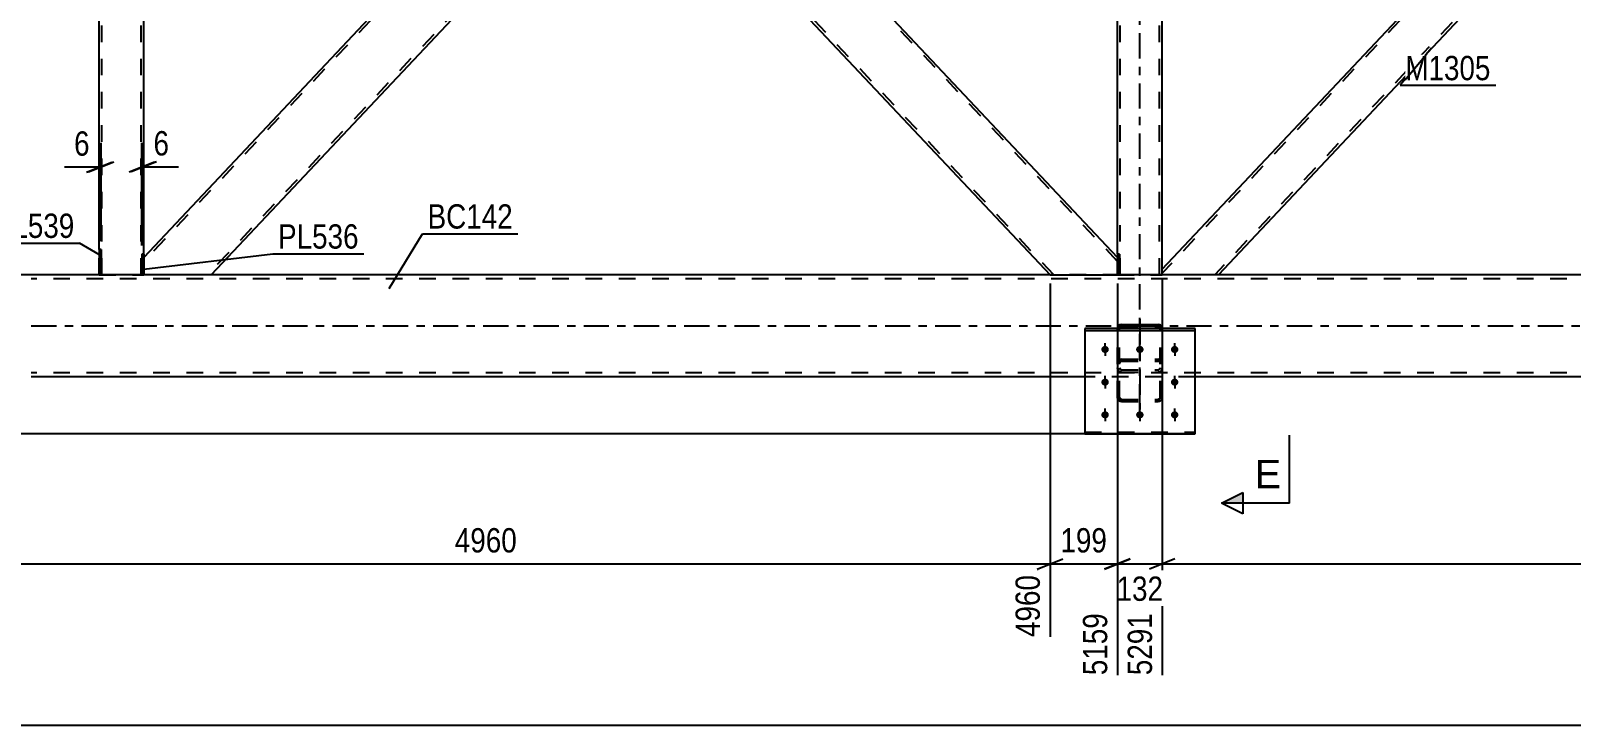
# Model space of a CAD drawing. Header units: millimetres. Extents: x -82 to 1107, y -663 to 178.
# Drawn here: x 12.9 to 194.4, y -174.7 to -92.8 of the extents above; entities that cross this region are included whole.
import ezdxf

# ---------------------------------------------------------------- set-up
doc = ezdxf.new("R2010")
doc.units = ezdxf.units.MM
doc.linetypes.add('DXK_LINE_DOT2', pattern=[3.9198, 1.9599, -1.9599])
doc.linetypes.add('DXK_LINE_DOT3', pattern=[5.9187, 2.979, -0.9799, 0.9799, -0.9799])
doc.styles.add('Arial', font='ARIAL.TTF', dxfattribs={"height": 0.2})
doc.styles.add('Arial Narrow', font='ARIALN.TTF', dxfattribs={"height": 0.2})

# ---------------------------------------------------------------- blocks, each defined once
blk = doc.blocks.new('Bolt-348431369-1457 - 1390')
at = {"color": 1, "linetype": 'DXK_LINE_DOT2'}
for p, q in [((139.45, -130.78), (139.45, -129.64)), ((143.55, -130.78), (143.55, -129.64)), ((147.65, -130.78), (147.65, -129.64)), ((139.45, -134.63), (139.45, -133.5)), ((147.65, -134.63), (147.65, -133.5)), ((139.45, -138.48), (139.45, -137.35)), ((143.55, -138.48), (143.55, -137.35)), ((147.65, -138.48), (147.65, -137.35))]:
    blk.add_line(p, q, dxfattribs=at)
blk = doc.blocks.new('Part-348431369-1518 - 1390')
at = {"color": 2, "linetype": 'Continuous'}
for p, q in [((141.14, -119.14), (140.9, -119.14)), ((140.9, -119.14), (140.9, -121.6)), ((141.14, -119.14), (141.14, -121.6)), ((141.14, -121.6), (140.9, -121.6))]:
    blk.add_line(p, q, dxfattribs=at)
blk = doc.blocks.new('Part-348431369-1519 - 1390')
at = {"color": 7, "linetype": 'DXK_LINE_DOT2'}
for p, q in [((140.9, -121.6), (140.9, -119.14)), ((141.14, -119.14), (140.9, -119.14)), ((141.14, -121.6), (141.14, -119.14)), ((141.14, -121.6), (140.9, -121.6))]:
    blk.add_line(p, q, dxfattribs=at)
blk = doc.blocks.new('Part-348431369-1545 - 1390')
at = {"color": 7, "linetype": 'DXK_LINE_DOT2'}
for p, q in [((20.9, -121.6), (20.9, -118.62)), ((21.14, -118.62), (20.9, -118.62)), ((21.14, -121.6), (21.14, -118.62)), ((21.14, -121.6), (20.9, -121.6))]:
    blk.add_line(p, q, dxfattribs=at)
blk = doc.blocks.new('Part-348431369-1544 - 1390')
at = {"color": 2, "linetype": 'Continuous'}
for p, q in [((21.14, -118.62), (20.9, -118.62)), ((20.9, -118.62), (20.9, -121.6)), ((21.14, -118.62), (21.14, -121.6)), ((21.14, -121.6), (20.9, -121.6))]:
    blk.add_line(p, q, dxfattribs=at)
blk = doc.blocks.new('Part-348431369-1497 - 1390')
at = {"color": 2, "linetype": 'Continuous'}
for p, q in [((20.9, -121.6), (12.9, -121.6)), ((25.94, -121.6), (21.14, -121.6)), ((132.98, -121.6), (34.1, -121.6)), ((865.94, -121.6), (141.14, -121.6)), ((137.05, -133.6), (12.9, -133.6)), ((377.05, -133.6), (150.05, -133.6))]:
    blk.add_line(p, q, dxfattribs=at)
at = {"color": 7, "linetype": 'DXK_LINE_DOT2'}
for p, q in [((21.14, -121.6), (20.9, -121.6)), ((34.1, -121.6), (25.94, -121.6)), ((141.14, -121.6), (132.98, -121.6)), ((942.54, -122.08), (12.9, -122.08)), ((942.54, -133.12), (12.9, -133.12)), ((150.05, -133.6), (137.05, -133.6))]:
    blk.add_line(p, q, dxfattribs=at)
at = {"color": 7, "linetype": 'DXK_LINE_DOT3'}
blk.add_line((12.9, -127.6), (942.54, -127.6), dxfattribs=at)
blk = doc.blocks.new('Part-348431369-1550 - 1390')
at = {"color": 2, "linetype": 'Continuous'}
for p, q in [((26.18, -119.14), (25.94, -119.14)), ((25.94, -119.14), (25.94, -121.6)), ((26.18, -119.14), (26.18, -121.6)), ((26.18, -121.6), (25.94, -121.6))]:
    blk.add_line(p, q, dxfattribs=at)
blk = doc.blocks.new('Part-348431369-1553 - 1390')
at = {"color": 7, "linetype": 'DXK_LINE_DOT2'}
for p, q in [((25.94, -121.6), (25.94, -119.14)), ((26.18, -119.14), (25.94, -119.14)), ((26.18, -121.6), (26.18, -119.14)), ((26.18, -121.6), (25.94, -121.6))]:
    blk.add_line(p, q, dxfattribs=at)
blk = doc.blocks.new('Part-348431369-1607 - 1390')
at = {"color": 7, "linetype": 'DXK_LINE_DOT3'}
blk.add_line((143.55, -137.44), (143.55, -126.82), dxfattribs=at)
at = {"color": 7, "linetype": 'DXK_LINE_DOT2'}
for p, q in [((140.95, -127.75), (140.91, -127.94)), ((140.91, -136.05), (140.91, -127.94)), ((141.15, -127.94), (141.17, -127.84)), ((141.15, -136.05), (141.15, -127.94)), ((141.17, -127.84), (141.22, -127.76)), ((141.39, -127.43), (141.21, -127.47)), ((141.22, -127.76), (141.3, -127.71)), ((141.3, -127.71), (141.39, -127.69)), ((141.39, -127.43), (145.71, -127.43)), ((141.39, -127.69), (145.71, -127.69)), ((145.89, -127.47), (145.71, -127.43)), ((145.71, -127.69), (145.8, -127.71)), ((145.8, -127.71), (145.88, -127.76)), ((145.88, -127.76), (145.93, -127.84)), ((145.93, -127.84), (145.95, -127.94)), ((145.95, -136.05), (145.95, -127.94)), ((146.19, -127.94), (146.15, -127.75)), ((146.19, -136.05), (146.19, -127.94)), ((140.91, -131.99), (140.95, -131.81)), ((140.95, -131.81), (141.05, -131.67)), ((141.05, -131.67), (141.21, -131.57)), ((141.17, -131.9), (141.15, -131.99)), ((141.22, -131.83), (141.17, -131.9)), ((141.21, -131.57), (141.39, -131.54)), ((141.3, -131.78), (141.22, -131.83)), ((141.39, -131.76), (141.3, -131.78)), ((141.39, -131.54), (145.71, -131.54)), ((141.39, -131.76), (145.71, -131.76)), ((145.71, -131.54), (145.89, -131.57)), ((145.8, -131.78), (145.71, -131.76)), ((145.88, -131.83), (145.8, -131.78)), ((145.93, -131.9), (145.88, -131.83)), ((145.89, -131.57), (146.05, -131.67)), ((145.95, -131.99), (145.93, -131.9)), ((146.05, -131.67), (146.15, -131.81)), ((146.15, -131.81), (146.19, -131.99)), ((140.91, -132.54), (140.95, -132.73)), ((141.17, -132.64), (141.15, -132.54)), ((141.22, -132.72), (141.17, -132.64)), ((141.21, -133.01), (141.39, -133.05)), ((141.3, -132.78), (141.22, -132.72)), ((141.39, -132.79), (141.3, -132.78)), ((141.39, -132.79), (145.71, -132.79)), ((141.39, -133.05), (145.71, -133.05)), ((145.8, -132.78), (145.71, -132.79)), ((145.71, -133.05), (145.89, -133.01)), ((145.88, -132.72), (145.8, -132.78)), ((145.93, -132.64), (145.88, -132.72)), ((145.95, -132.54), (145.93, -132.64)), ((146.15, -132.73), (146.19, -132.54)), ((140.95, -136.22), (140.91, -136.05)), ((141.15, -136.05), (141.17, -136.13)), ((141.17, -136.13), (141.22, -136.21)), ((145.88, -136.21), (145.93, -136.13)), ((145.93, -136.13), (145.95, -136.05)), ((146.19, -136.05), (146.15, -136.22)), ((141.05, -136.36), (140.95, -136.22)), ((141.21, -136.46), (141.05, -136.36)), ((141.39, -136.5), (141.21, -136.46)), ((141.22, -136.21), (141.3, -136.25)), ((141.3, -136.25), (141.39, -136.27)), ((141.39, -136.27), (145.71, -136.27)), ((141.39, -136.5), (145.71, -136.5)), ((145.71, -136.27), (145.8, -136.25)), ((145.89, -136.46), (145.71, -136.5)), ((145.8, -136.25), (145.88, -136.21)), ((146.05, -136.36), (145.89, -136.46)), ((146.15, -136.22), (146.05, -136.36))]:
    blk.add_line(p, q, dxfattribs=at)
for centre, start, end in [((141.41, -127.92), 114.32, 159.2417), ((145.69, -127.92), 20.7583, 65.68), ((141.41, -132.56), 200.7583, 245.68), ((145.69, -132.56), 294.32, 339.2417)]:
    blk.add_arc(centre, 0.496, start, end, dxfattribs=at)
blk = doc.blocks.new('Part-348431369-1609 - 1390')
at = {"color": 7, "linetype": 'DXK_LINE_DOT2'}
for p, q in [((150.05, -127.91), (137.05, -127.91)), ((137.05, -127.91), (137.05, -140.34)), ((137.05, -128.13), (150.05, -128.13)), ((150.05, -140.34), (150.05, -127.91)), ((137.05, -140.12), (150.05, -140.12))]:
    blk.add_line(p, q, dxfattribs=at)
at = {"color": 2, "linetype": 'Continuous'}
blk.add_line((150.05, -140.34), (137.05, -140.34), dxfattribs=at)
blk = doc.blocks.new('Part-348431369-1722 - 1390')
at = {"color": 2, "linetype": 'Continuous'}
for p, q in [((83.54, -69.05), (88.48, -63.8)), ((140.9, -119.54), (88.48, -63.8)), ((83.54, -69.05), (132.96, -121.6)), ((132.98, -121.6), (140.9, -121.6))]:
    blk.add_line(p, q, dxfattribs=at)
at = {"color": 7, "linetype": 'DXK_LINE_DOT2'}
for p, q in [((140.9, -120.01), (88.26, -64.03)), ((83.76, -68.82), (83.78, -68.8)), ((133.4, -121.6), (83.76, -68.82)), ((140.9, -121.6), (140.9, -119.54)), ((132.96, -121.6), (132.98, -121.6)), ((132.98, -121.6), (132.96, -121.6))]:
    blk.add_line(p, q, dxfattribs=at)
blk = doc.blocks.new('Part-348431369-1840 - 1390')
at = {"color": 7, "linetype": 'DXK_LINE_DOT2'}
for p, q in [((133.4, -6), (26.18, -120.01)), ((132.98, -6), (132.96, -6)), ((133.83, -6), (140.9, -6)), ((140.9, -6), (137.05, -6)), ((140.9, -6), (140.9, -8.06)), ((140.9, -7.6), (33.69, -121.6)), ((83.54, -58.55), (78.6, -63.8)), ((88.48, -63.8), (83.54, -69.05)), ((26.18, -121.6), (26.18, -119.54)), ((26.18, -119.54), (26.18, -119.54)), ((26.18, -121.6), (26.18, -121.6)), ((26.18, -121.6), (26.18, -121.6)), ((33.58, -121.6), (33.25, -121.6)), ((33.87, -121.6), (33.69, -121.6)), ((34.1, -121.6), (34.12, -121.6)), ((34.12, -121.6), (34.1, -121.6))]:
    blk.add_line(p, q, dxfattribs=at)
at = {"color": 2, "linetype": 'Continuous'}
for p, q in [((132.96, -6), (83.54, -58.55)), ((137.05, -6), (132.98, -6)), ((140.9, -8.06), (88.48, -63.8)), ((78.6, -63.8), (26.18, -119.54)), ((83.54, -69.05), (34.12, -121.6)), ((33.25, -121.6), (26.18, -121.6)), ((33.87, -121.6), (33.25, -121.6)), ((34.1, -121.6), (33.87, -121.6))]:
    blk.add_line(p, q, dxfattribs=at)
blk = doc.blocks.new('Part-348431369-1866 - 1390')
at = {"color": 7, "linetype": 'DXK_LINE_DOT3'}
blk.add_line((143.55, -126.82), (143.55, -137.44), dxfattribs=at)
at = {"color": 7, "linetype": 'DXK_LINE_DOT2'}
for p, q in [((140.91, -127.94), (140.92, -127.91)), ((140.91, -136.05), (140.91, -127.94)), ((141.17, -127.84), (141.15, -127.94)), ((141.15, -136.05), (141.15, -127.94)), ((141.22, -127.76), (141.17, -127.84)), ((141.3, -127.71), (141.22, -127.76)), ((141.39, -127.69), (141.3, -127.71)), ((141.39, -127.69), (145.71, -127.69)), ((145.8, -127.71), (145.71, -127.69)), ((145.88, -127.76), (145.8, -127.71)), ((145.93, -127.84), (145.88, -127.76)), ((145.95, -127.94), (145.93, -127.84)), ((145.95, -136.05), (145.95, -127.94)), ((146.18, -127.91), (146.19, -127.94)), ((146.19, -136.05), (146.19, -127.94)), ((140.95, -131.81), (140.91, -131.99)), ((141.05, -131.67), (140.95, -131.81)), ((141.21, -131.57), (141.05, -131.67)), ((141.15, -131.99), (141.17, -131.9)), ((141.17, -131.9), (141.22, -131.83)), ((141.39, -131.53), (141.21, -131.57)), ((141.22, -131.83), (141.3, -131.78)), ((141.3, -131.78), (141.39, -131.76)), ((141.39, -131.53), (145.71, -131.53)), ((141.39, -131.76), (145.71, -131.76)), ((145.89, -131.57), (145.71, -131.53)), ((145.71, -131.76), (145.8, -131.78)), ((145.8, -131.78), (145.88, -131.83)), ((145.88, -131.83), (145.93, -131.9)), ((146.05, -131.67), (145.89, -131.57)), ((145.93, -131.9), (145.95, -131.99)), ((146.15, -131.81), (146.05, -131.67)), ((146.19, -131.99), (146.15, -131.81)), ((140.95, -132.73), (140.91, -132.54)), ((141.15, -132.54), (141.17, -132.64)), ((141.17, -132.64), (141.22, -132.72)), ((141.39, -133.05), (141.21, -133.01)), ((141.22, -132.72), (141.3, -132.77)), ((141.3, -132.77), (141.39, -132.79)), ((141.39, -132.79), (145.71, -132.79)), ((141.39, -133.05), (145.71, -133.05)), ((145.71, -132.79), (145.8, -132.77)), ((145.89, -133.01), (145.71, -133.05)), ((145.8, -132.77), (145.88, -132.72)), ((145.88, -132.72), (145.93, -132.64)), ((145.93, -132.64), (145.95, -132.54)), ((146.19, -132.54), (146.15, -132.73)), ((140.91, -136.05), (140.95, -136.22)), ((141.17, -136.13), (141.15, -136.05)), ((141.22, -136.2), (141.17, -136.13)), ((145.93, -136.13), (145.88, -136.2)), ((145.95, -136.05), (145.93, -136.13)), ((146.15, -136.22), (146.19, -136.05)), ((140.95, -136.22), (141.05, -136.36)), ((141.05, -136.36), (141.21, -136.46)), ((141.21, -136.46), (141.39, -136.5)), ((141.3, -136.25), (141.22, -136.2)), ((141.39, -136.27), (141.3, -136.25)), ((141.39, -136.27), (145.71, -136.27)), ((141.39, -136.5), (145.71, -136.5)), ((145.8, -136.25), (145.71, -136.27)), ((145.71, -136.5), (145.89, -136.46)), ((145.88, -136.2), (145.8, -136.25)), ((145.89, -136.46), (146.05, -136.36)), ((146.05, -136.36), (146.15, -136.22))]:
    blk.add_line(p, q, dxfattribs=at)
at = {"color": 2, "linetype": 'Continuous'}
for p, q in [((140.92, -127.91), (140.95, -127.75)), ((141.21, -127.47), (141.39, -127.43)), ((141.39, -127.43), (145.71, -127.43)), ((145.71, -127.43), (145.89, -127.47)), ((146.15, -127.75), (146.18, -127.91))]:
    blk.add_line(p, q, dxfattribs=at)
for centre, start, end in [((141.41, -127.92), 114.32, 159.2417), ((145.69, -127.92), 20.7583, 65.68)]:
    blk.add_arc(centre, 0.496, start, end, dxfattribs=at)
at = {"color": 7, "linetype": 'DXK_LINE_DOT2'}
for centre, start, end in [((141.41, -132.56), 200.7583, 245.68), ((145.69, -132.56), 294.32, 339.2417)]:
    blk.add_arc(centre, 0.496, start, end, dxfattribs=at)
blk = doc.blocks.new('Part-348431369-1755 - 1390')
at = {"color": 7, "linetype": 'DXK_LINE_DOT2'}
for p, q in [((26.18, -6), (20.9, -6)), ((20.9, -8.98), (20.9, -6)), ((21.22, -121.6), (21.22, -6)), ((25.86, -121.6), (25.86, -6)), ((26.18, -8.46), (26.18, -6)), ((20.9, -121.6), (20.9, -118.62)), ((26.18, -121.6), (26.18, -119.14)), ((20.9, -121.6), (26.18, -121.6))]:
    blk.add_line(p, q, dxfattribs=at)
at = {"color": 2, "linetype": 'Continuous'}
for p, q in [((20.9, -118.62), (20.9, -8.98)), ((26.18, -119.14), (26.18, -8.46))]:
    blk.add_line(p, q, dxfattribs=at)
blk = doc.blocks.new('Part-348431369-1850 - 1390')
at = {"color": 7, "linetype": 'DXK_LINE_DOT2'}
for p, q in [((254.71, -6), (146.18, -121.41)), ((260.9, -6.19), (152.37, -121.6)), ((260.9, -6), (254.27, -6)), ((203.54, -59.95), (199.92, -63.8)), ((207.16, -63.8), (203.54, -67.65)), ((152.81, -121.6), (146.18, -121.6))]:
    blk.add_line(p, q, dxfattribs=at)
at = {"color": 2, "linetype": 'Continuous'}
for p, q in [((254.27, -6), (203.54, -59.95)), ((260.9, -6.66), (207.16, -63.8)), ((260.9, -6.66), (260.9, -6)), ((146.18, -120.94), (199.92, -63.8)), ((203.54, -67.65), (152.81, -121.6)), ((146.18, -121.6), (146.18, -120.94))]:
    blk.add_line(p, q, dxfattribs=at)
blk = doc.blocks.new('Part-348431369-1876 - 1390')
at = {"color": 2, "linetype": 'Continuous'}
for p, q in [((150.05, -127.91), (137.05, -127.91)), ((137.05, -127.91), (137.05, -140.34)), ((137.05, -128.13), (150.05, -128.13)), ((150.05, -140.34), (150.05, -127.91)), ((137.05, -140.34), (150.05, -140.34))]:
    blk.add_line(p, q, dxfattribs=at)
at = {"color": 7, "linetype": 'DXK_LINE_DOT2'}
blk.add_line((137.05, -140.12), (150.05, -140.12), dxfattribs=at)
blk = doc.blocks.new('Part-348431369-1931 - 1390')
at = {"color": 7, "linetype": 'DXK_LINE_DOT3'}
blk.add_line((143.54, -131.6), (143.54, 4), dxfattribs=at)
at = {"color": 7, "linetype": 'DXK_LINE_DOT2'}
for p, q in [((146.18, -6), (140.9, -6)), ((140.9, -8.46), (140.9, -6)), ((141.22, -121.6), (141.22, -6)), ((145.86, -121.6), (145.86, -6)), ((146.18, -6.66), (146.18, -6)), ((140.9, -121.6), (140.9, -119.14)), ((140.9, -121.6), (146.18, -121.6)), ((146.18, -121.6), (146.18, -120.94))]:
    blk.add_line(p, q, dxfattribs=at)
at = {"color": 2, "linetype": 'Continuous'}
for p, q in [((146.18, -120.94), (146.18, -6.66)), ((140.9, -119.14), (140.9, -8.46))]:
    blk.add_line(p, q, dxfattribs=at)
blk = doc.blocks.new('Bolt-348431369-1932 - 1390')
at = {"linetype": 'Continuous'}
for points in [[(139.45, -129.97), (139.54, -129.98), (139.63, -130), (139.71, -130.05), (139.78, -130.11), (139.83, -130.18), (139.87, -130.25), (139.89, -130.34), (139.89, -130.43), (139.87, -130.51), (139.83, -130.59), (139.78, -130.66), (139.71, -130.72), (139.63, -130.76), (139.54, -130.79), (139.45, -130.8), (139.36, -130.79), (139.27, -130.76), (139.19, -130.72), (139.12, -130.66), (139.07, -130.59), (139.03, -130.51), (139.01, -130.43), (139.01, -130.34), (139.03, -130.25), (139.07, -130.18), (139.12, -130.11), (139.19, -130.05), (139.27, -130), (139.36, -129.98)], [(143.55, -129.97), (143.64, -129.98), (143.73, -130), (143.81, -130.05), (143.88, -130.11), (143.93, -130.18), (143.97, -130.25), (143.99, -130.34), (143.99, -130.43), (143.97, -130.51), (143.93, -130.59), (143.88, -130.66), (143.81, -130.72), (143.73, -130.76), (143.64, -130.79), (143.55, -130.8), (143.46, -130.79), (143.37, -130.76), (143.29, -130.72), (143.22, -130.66), (143.17, -130.59), (143.13, -130.51), (143.11, -130.43), (143.11, -130.34), (143.13, -130.25), (143.17, -130.18), (143.22, -130.11), (143.29, -130.05), (143.37, -130), (143.46, -129.98)], [(147.65, -129.97), (147.74, -129.98), (147.83, -130), (147.91, -130.05), (147.98, -130.11), (148.03, -130.18), (148.07, -130.25), (148.09, -130.34), (148.09, -130.43), (148.07, -130.51), (148.03, -130.59), (147.98, -130.66), (147.91, -130.72), (147.83, -130.76), (147.74, -130.79), (147.65, -130.8), (147.56, -130.79), (147.47, -130.76), (147.39, -130.72), (147.32, -130.66), (147.27, -130.59), (147.23, -130.51), (147.21, -130.43), (147.21, -130.34), (147.23, -130.25), (147.27, -130.18), (147.32, -130.11), (147.39, -130.05), (147.47, -130), (147.56, -129.98)], [(139.45, -133.82), (139.54, -133.83), (139.63, -133.86), (139.71, -133.9), (139.78, -133.96), (139.83, -134.03), (139.87, -134.11), (139.89, -134.19), (139.89, -134.28), (139.87, -134.36), (139.83, -134.44), (139.78, -134.51), (139.71, -134.57), (139.63, -134.61), (139.54, -134.64), (139.45, -134.65), (139.36, -134.64), (139.27, -134.61), (139.19, -134.57), (139.12, -134.51), (139.07, -134.44), (139.03, -134.36), (139.01, -134.28), (139.01, -134.19), (139.03, -134.11), (139.07, -134.03), (139.12, -133.96), (139.19, -133.9), (139.27, -133.86), (139.36, -133.83)], [(147.65, -133.82), (147.74, -133.83), (147.83, -133.86), (147.91, -133.9), (147.98, -133.96), (148.03, -134.03), (148.07, -134.11), (148.09, -134.19), (148.09, -134.28), (148.07, -134.36), (148.03, -134.44), (147.98, -134.51), (147.91, -134.57), (147.83, -134.61), (147.74, -134.64), (147.65, -134.65), (147.56, -134.64), (147.47, -134.61), (147.39, -134.57), (147.32, -134.51), (147.27, -134.44), (147.23, -134.36), (147.21, -134.28), (147.21, -134.19), (147.23, -134.11), (147.27, -134.03), (147.32, -133.96), (147.39, -133.9), (147.47, -133.86), (147.56, -133.83)], [(139.45, -137.67), (139.54, -137.68), (139.63, -137.71), (139.71, -137.75), (139.78, -137.81), (139.83, -137.88), (139.87, -137.96), (139.89, -138.04), (139.89, -138.13), (139.87, -138.22), (139.83, -138.29), (139.78, -138.36), (139.71, -138.42), (139.63, -138.47), (139.54, -138.49), (139.45, -138.5), (139.36, -138.49), (139.27, -138.47), (139.19, -138.42), (139.12, -138.36), (139.07, -138.29), (139.03, -138.22), (139.01, -138.13), (139.01, -138.04), (139.03, -137.96), (139.07, -137.88), (139.12, -137.81), (139.19, -137.75), (139.27, -137.71), (139.36, -137.68)], [(143.55, -137.67), (143.64, -137.68), (143.73, -137.71), (143.81, -137.75), (143.88, -137.81), (143.93, -137.88), (143.97, -137.96), (143.99, -138.04), (143.99, -138.13), (143.97, -138.22), (143.93, -138.29), (143.88, -138.36), (143.81, -138.42), (143.73, -138.47), (143.64, -138.49), (143.55, -138.5), (143.46, -138.49), (143.37, -138.47), (143.29, -138.42), (143.22, -138.36), (143.17, -138.29), (143.13, -138.22), (143.11, -138.13), (143.11, -138.04), (143.13, -137.96), (143.17, -137.88), (143.22, -137.81), (143.29, -137.75), (143.37, -137.71), (143.46, -137.68)], [(147.65, -137.67), (147.74, -137.68), (147.83, -137.71), (147.91, -137.75), (147.98, -137.81), (148.03, -137.88), (148.07, -137.96), (148.09, -138.04), (148.09, -138.13), (148.07, -138.22), (148.03, -138.29), (147.98, -138.36), (147.91, -138.42), (147.83, -138.47), (147.74, -138.49), (147.65, -138.5), (147.56, -138.49), (147.47, -138.47), (147.39, -138.42), (147.32, -138.36), (147.27, -138.29), (147.23, -138.22), (147.21, -138.13), (147.21, -138.04), (147.23, -137.96), (147.27, -137.88), (147.32, -137.81), (147.39, -137.75), (147.47, -137.71), (147.56, -137.68)]]:
    blk.add_hatch(color=1, dxfattribs=at).paths.add_polyline_path(points)
at = {"color": 1, "linetype": 'Continuous'}
for p, q in [((139.45, -129.99), (139.45, -131.12)), ((143.55, -129.99), (143.55, -131.12)), ((147.65, -129.99), (147.65, -131.12)), ((139.45, -133.84), (139.45, -134.97)), ((147.65, -133.84), (147.65, -134.97)), ((139.45, -137.69), (139.45, -138.83)), ((143.55, -137.69), (143.55, -138.83)), ((147.65, -137.69), (147.65, -138.83))]:
    blk.add_line(p, q, dxfattribs=at)
blk = doc.blocks.new('StraightDimension-348431369-15554 - 1390')
at = {"color": 7, "linetype": 'Continuous'}
for p, q in [((146.18, -121.94), (146.18, -168.76)), ((254.27, -122.6), (254.27, -164.26)), ((147.68, -155.05), (144.68, -156.25)), ((146.18, -155.65), (254.27, -155.65)), ((252.77, -156.25), (255.77, -155.05))]:
    blk.add_line(p, q, dxfattribs=at)
at = {"color": 0}
blk.add_wipeout([(204.48, -154.9), (204.48, -150.7), (195.97, -150.7), (195.97, -154.9)], dxfattribs=at)
at = {"color": 0, "linetype": 'Continuous'}
blk.add_wipeout([(253.67, -156.35), (249.47, -156.35), (249.47, -164.86), (253.67, -164.86)], dxfattribs=at)
at = {"color": 3, "style": 'Arial Narrow'}
blk.add_text('2702', height=2.863, dxfattribs=at).set_placement((196.57, -154.3))
at = {"color": 3, "linetype": 'Continuous', "style": 'Arial Narrow'}
blk.add_text('7993', height=2.863, rotation=90.0002, dxfattribs=at).set_placement((253.07, -164.26))
blk = doc.blocks.new('StraightDimension-348431369-16307 - 1390')
at = {"color": 7, "linetype": 'Continuous'}
for p, q in [((1.16, -7.5), (-0.04, -4.5)), ((19.9, -6), (-2.29, -6)), ((0.56, -121.6), (0.56, -6)), ((19.9, -121.6), (-2.29, -121.6)), ((-0.04, -120.1), (1.16, -123.1))]:
    blk.add_line(p, q, dxfattribs=at)
at = {"color": 0}
blk.add_wipeout([(-0.19, -59.54), (-4.39, -59.54), (-4.39, -68.06), (-0.19, -68.06)], dxfattribs=at)
at = {"color": 3, "style": 'Arial Narrow'}
blk.add_text('2890', height=2.863, rotation=90.0002, dxfattribs=at).set_placement((-0.79, -67.46))
blk = doc.blocks.new('StraightDimension-348431369-16346 - 1390')
at = {"color": 7, "linetype": 'Continuous'}
for p, q in [((20.9, -117.62), (20.9, -106.05)), ((21.14, -117.62), (21.14, -106.05)), ((19.4, -109.5), (22.4, -108.3)), ((22.64, -108.3), (19.64, -109.5)), ((20.9, -108.9), (21.14, -108.9))]:
    blk.add_line(p, q, dxfattribs=at)
at = {"color": 0}
blk.add_wipeout([(20.38, -108.15), (20.38, -103.95), (17.35, -103.95), (17.35, -108.15)], dxfattribs=at)
at = {"color": 7, "linetype": 'Continuous'}
blk.add_line((20.9, -108.9), (16.82, -108.9), dxfattribs=at)
blk.add_line((20.9, -108.9), (16.82, -108.9), dxfattribs=at)
at = {"color": 3, "style": 'Arial Narrow'}
blk.add_text('6', height=2.86, dxfattribs=at).set_placement((17.95, -107.55))
blk = doc.blocks.new('StraightDimension-348431369-15555 - 1390')
at = {"color": 7, "linetype": 'Continuous'}
for p, q in [((140.9, -122.6), (140.9, -168.76)), ((146.18, -121.94), (146.18, -168.76)), ((139.4, -156.25), (142.4, -155.05)), ((140.9, -155.65), (146.18, -155.65)), ((147.68, -155.05), (144.68, -156.25))]:
    blk.add_line(p, q, dxfattribs=at)
at = {"color": 0}
blk.add_wipeout([(146.88, -160.6), (146.88, -156.4), (140.2, -156.4), (140.2, -160.6)], dxfattribs=at)
at = {"color": 0, "linetype": 'Continuous'}
blk.add_wipeout([(145.58, -160.85), (141.38, -160.85), (141.38, -169.36), (145.58, -169.36)], dxfattribs=at)
at = {"color": 3, "style": 'Arial Narrow'}
blk.add_text('132', height=2.863, dxfattribs=at).set_placement((140.8, -160))
at = {"color": 3, "linetype": 'Continuous', "style": 'Arial Narrow'}
blk.add_text('5291', height=2.863, rotation=90.0002, dxfattribs=at).set_placement((144.98, -168.76))
blk = doc.blocks.new('StraightDimension-348431369-15557 - 1390')
at = {"color": 7, "linetype": 'Continuous'}
for p, q in [((132.96, -122.6), (132.96, -164.26)), ((0, -134.6), (0, -158.78)), ((1.5, -155.05), (-1.5, -156.25)), ((0, -155.65), (132.96, -155.65)), ((131.46, -156.25), (134.46, -155.05))]:
    blk.add_line(p, q, dxfattribs=at)
at = {"color": 0}
blk.add_wipeout([(70.73, -154.9), (70.73, -150.7), (62.22, -150.7), (62.22, -154.9)], dxfattribs=at)
at = {"color": 0, "linetype": 'Continuous'}
for points in [[(-0.6, -156.35), (-4.8, -156.35), (-4.8, -159.38), (-0.6, -159.38)], [(132.36, -156.35), (128.16, -156.35), (128.16, -164.86), (132.36, -164.86)]]:
    blk.add_wipeout(points, dxfattribs=at)
at = {"color": 3, "style": 'Arial Narrow'}
blk.add_text('4960', height=2.863, dxfattribs=at).set_placement((62.82, -154.3))
at = {"color": 3, "linetype": 'Continuous', "style": 'Arial Narrow'}
for s, height, p in [('0', 2.86, (-1.2, -158.78)), ('4960', 2.863, (131.76, -164.26))]:
    blk.add_text(s, height=height, rotation=90.0002, dxfattribs=at).set_placement(p)
blk = doc.blocks.new('StraightDimension-348431369-15556 - 1390')
at = {"color": 7, "linetype": 'Continuous'}
for p, q in [((132.96, -122.6), (132.96, -164.26)), ((140.9, -122.6), (140.9, -168.76)), ((131.46, -156.25), (134.46, -155.05)), ((132.96, -155.65), (140.9, -155.65)), ((142.4, -155.05), (139.4, -156.25))]:
    blk.add_line(p, q, dxfattribs=at)
at = {"color": 0}
blk.add_wipeout([(140.27, -154.9), (140.27, -150.7), (133.59, -150.7), (133.59, -154.9)], dxfattribs=at)
at = {"color": 0, "linetype": 'Continuous'}
blk.add_wipeout([(140.3, -160.85), (136.1, -160.85), (136.1, -169.36), (140.3, -169.36)], dxfattribs=at)
at = {"color": 3, "style": 'Arial Narrow'}
blk.add_text('199', height=2.863, dxfattribs=at).set_placement((134.19, -154.3))
at = {"color": 3, "linetype": 'Continuous', "style": 'Arial Narrow'}
blk.add_text('5159', height=2.863, rotation=90.0002, dxfattribs=at).set_placement((139.7, -168.76))
blk = doc.blocks.new('StraightDimension-348431369-15899 - 1390')
at = {"color": 7, "linetype": 'Continuous'}
blk.add_line((-1, -174.65), (943.54, -174.65), dxfattribs=at)
blk = doc.blocks.new('StraightDimension-348431369-16358 - 1390')
at = {"color": 7, "linetype": 'Continuous'}
for p, q in [((25.94, -118.14), (25.94, -106.02)), ((26.18, -118.14), (26.18, -106.02)), ((24.44, -109.47), (27.44, -108.27)), ((27.68, -108.27), (24.68, -109.47)), ((25.94, -108.87), (26.18, -108.87))]:
    blk.add_line(p, q, dxfattribs=at)
at = {"color": 0}
blk.add_wipeout([(29.73, -108.12), (29.73, -103.92), (26.71, -103.92), (26.71, -108.12)], dxfattribs=at)
at = {"color": 7, "linetype": 'Continuous'}
blk.add_line((26.18, -108.87), (30.26, -108.87), dxfattribs=at)
blk.add_line((26.18, -108.87), (30.26, -108.87), dxfattribs=at)
at = {"color": 3, "style": 'Arial Narrow'}
blk.add_text('6', height=2.86, dxfattribs=at).set_placement((27.31, -107.52))
blk = doc.blocks.new('StraightDimension-348431369-17331 - 1390')
at = {"color": 7, "linetype": 'Continuous'}
blk.add_line((138.98, -140.34), (-46.65, -140.34), dxfattribs=at)
blk = doc.blocks.new('Mark-348431369-1546 - 1390')
at = {"color": 0}
blk.add_wipeout([(51.49, -118.5), (51.49, -115.5), (41.99, -115.5), (41.99, -118.5)], dxfattribs=at)
blk.add_wipeout([(51.49, -118.5), (51.49, -115.5), (41.99, -115.5), (41.99, -118.5)], dxfattribs=at)
at = {"color": 30, "linetype": 'Continuous'}
for p, q in [((26.18, -120.94), (41.39, -119.1)), ((41.39, -119.1), (52.09, -119.1))]:
    blk.add_line(p, q, dxfattribs=at)
at = {"color": 3, "style": 'Arial Narrow'}
blk.add_text('PL536', height=2.863, dxfattribs=at).set_placement((41.99, -118.5))
blk = doc.blocks.new('Mark-348431369-1540 - 1390')
at = {"color": 0}
blk.add_wipeout([(17.99, -117.24), (17.99, -114.24), (8.49, -114.24), (8.49, -117.24)], dxfattribs=at)
blk.add_wipeout([(17.99, -117.24), (17.99, -114.24), (8.49, -114.24), (8.49, -117.24)], dxfattribs=at)
at = {"color": 30, "linetype": 'Continuous'}
for p in [(7.89, -117.84), (20.96, -119.23)]:
    blk.add_line(p, (18.59, -117.84), dxfattribs=at)
at = {"color": 3, "style": 'Arial Narrow'}
blk.add_text('PL539', height=2.863, dxfattribs=at).set_placement((8.49, -117.24))
blk = doc.blocks.new('Mark-348431369-1493 - 1390')
at = {"color": 0}
blk.add_wipeout([(69.66, -116.14), (69.66, -113.14), (59.61, -113.14), (59.61, -116.14)], dxfattribs=at)
blk.add_wipeout([(69.66, -116.14), (69.66, -113.14), (59.61, -113.14), (59.61, -116.14)], dxfattribs=at)
at = {"color": 30, "linetype": 'Continuous'}
for p, q in [((55.1, -123.19), (59.01, -116.74)), ((59.01, -116.74), (70.26, -116.74))]:
    blk.add_line(p, q, dxfattribs=at)
at = {"color": 3, "style": 'Arial Narrow'}
blk.add_text('BC142', height=2.863, dxfattribs=at).set_placement((59.61, -116.14))
blk = doc.blocks.new('Mark-348431369-1846 - 1390')
at = {"color": 0}
blk.add_wipeout([(184.88, -98.66), (184.88, -95.66), (174.83, -95.66), (174.83, -98.66)], dxfattribs=at)
blk.add_wipeout([(184.88, -98.66), (184.88, -95.66), (174.83, -95.66), (174.83, -98.66)], dxfattribs=at)
at = {"color": 30, "linetype": 'Continuous'}
for p, q in [((177.93, -94.88), (174.23, -99.26)), ((174.23, -99.26), (185.48, -99.26))]:
    blk.add_line(p, q, dxfattribs=at)
at = {"color": 3, "style": 'Arial Narrow'}
blk.add_text('M1305', height=2.863, dxfattribs=at).set_placement((174.83, -98.66))
blk = doc.blocks.new('SectionMark-348431369-3461 - 1390')
at = {"linetype": 'Continuous'}
for points in [[(155.68, 27.13), (155.68, 25.88), (153.18, 27.13)], [(155.68, -147.23), (155.68, -148.48), (153.18, -148.48)]]:
    blk.add_hatch(color=6, dxfattribs=at).paths.add_polyline_path(points)
at = {"color": 6, "linetype": 'Continuous'}
for p, q in [((153.18, 27.13), (155.68, 28.38)), ((155.68, 25.88), (155.68, 28.38)), ((161.18, 27.13), (153.18, 27.13)), ((153.18, 27.13), (155.68, 25.88)), ((161.18, 27.13), (161.18, 19.13)), ((161.18, -148.48), (161.18, -140.48)), ((153.18, -148.48), (155.68, -147.23)), ((161.18, -148.48), (153.18, -148.48)), ((155.68, -149.73), (153.18, -148.48)), ((155.68, -147.23), (155.68, -149.73))]:
    blk.add_line(p, q, dxfattribs=at)
at = {"color": 0, "linetype": 'Continuous'}
for points in [[(160.18, 21.88), (160.18, 25.38), (157.07, 25.38), (157.07, 21.88)], [(160.18, -146.73), (160.18, -143.23), (157.07, -143.23), (157.07, -146.73)]]:
    blk.add_wipeout(points, dxfattribs=at)
at = {"color": 3, "linetype": 'Continuous', "style": 'Arial'}
for p in [(157.07, 21.88), (157.07, -146.73)]:
    blk.add_text('E', height=3.34, dxfattribs=at).set_placement(p)

msp = doc.modelspace()

# ---------------------------------------------------------------- block references
for name in ['Part-348431369-1931 - 1390', 'Part-348431369-1755 - 1390', 'Part-348431369-1840 - 1390', 'Part-348431369-1850 - 1390', 'Part-348431369-1722 - 1390', 'Part-348431369-1545 - 1390', 'Part-348431369-1544 - 1390', 'Part-348431369-1550 - 1390', 'Part-348431369-1553 - 1390', 'Part-348431369-1518 - 1390', 'Part-348431369-1519 - 1390', 'Part-348431369-1497 - 1390', 'Part-348431369-1607 - 1390', 'Part-348431369-1866 - 1390', 'Part-348431369-1609 - 1390', 'Part-348431369-1876 - 1390', 'Bolt-348431369-1932 - 1390', 'Bolt-348431369-1457 - 1390']:
    msp.add_blockref(name, (0, 0))

# ---------------------------------------------------------------- next in the draw order: block references
for name in ['StraightDimension-348431369-16307 - 1390', 'Mark-348431369-1846 - 1390', 'StraightDimension-348431369-16358 - 1390', 'StraightDimension-348431369-15554 - 1390']:
    msp.add_blockref(name, (0, 0))

# ---------------------------------------------------------------- next in the draw order: block references
for name in ['StraightDimension-348431369-16346 - 1390', 'StraightDimension-348431369-15557 - 1390', 'StraightDimension-348431369-15555 - 1390']:
    msp.add_blockref(name, (0, 0))

# ---------------------------------------------------------------- next in the draw order: block references
msp.add_blockref('StraightDimension-348431369-15556 - 1390', (0, 0))

# ---------------------------------------------------------------- next in the draw order: block references
msp.add_blockref('StraightDimension-348431369-15899 - 1390', (0, 0))

# ---------------------------------------------------------------- next in the draw order: block references
for name in ['SectionMark-348431369-3461 - 1390', 'StraightDimension-348431369-17331 - 1390']:
    msp.add_blockref(name, (0, 0))

# ---------------------------------------------------------------- next in the draw order: block references
for name in ['Mark-348431369-1540 - 1390', 'Mark-348431369-1493 - 1390', 'Mark-348431369-1546 - 1390']:
    msp.add_blockref(name, (0, 0))

doc.saveas('drawing.dxf')
